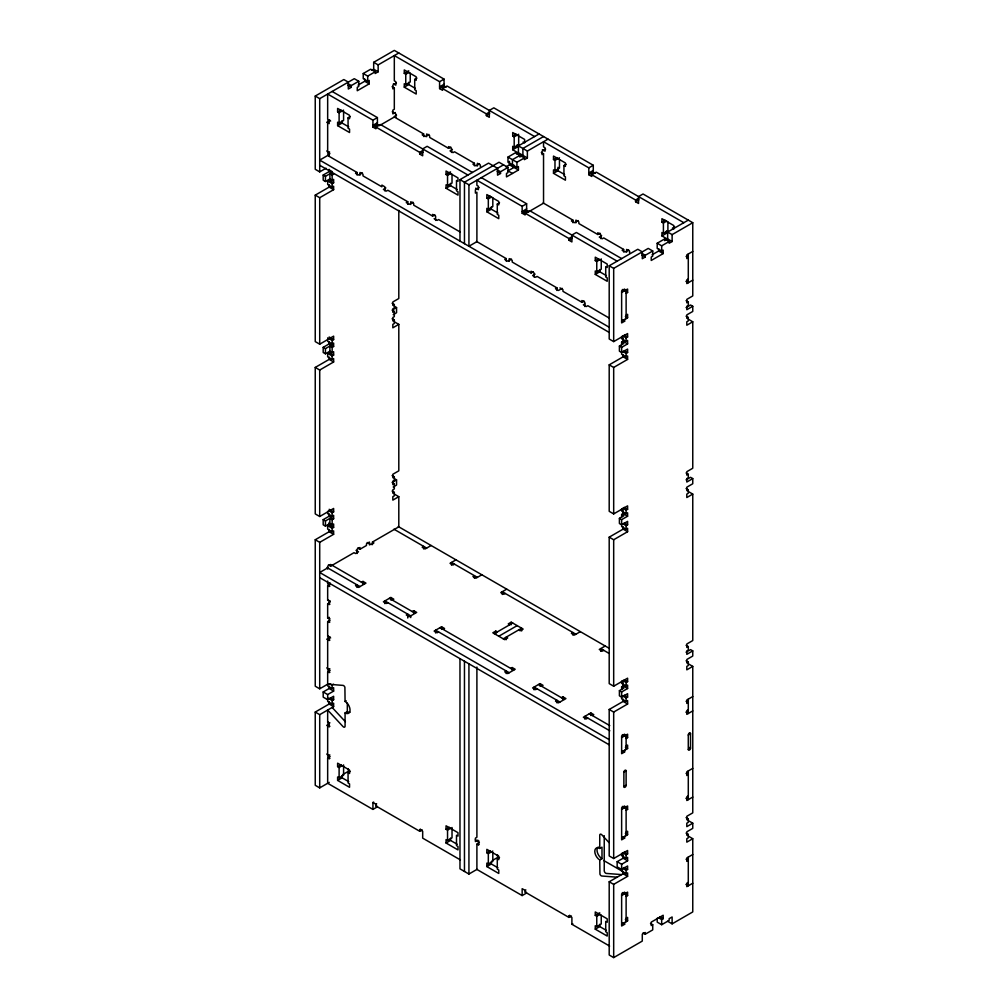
<?xml version="1.0" encoding="UTF-8"?>
<svg xmlns="http://www.w3.org/2000/svg" width="1008" height="1008" viewBox="0 0 1008 1008"><rect width="100%" height="100%" fill="white"/><g stroke="black" fill="none" stroke-linecap="round" stroke-linejoin="round"><path stroke-width="1.5" d="M542.38 149.663L545.038 151.2L545.038 147.748L543.539 146.891L543.539 141.725L588.811 167.857L588.811 174.749L591.797 176.476L591.797 174.749L635.569 200.025L635.569 201.739L638.543 203.465L638.543 196.573L643.028 193.99L692.761 222.705L692.761 295.936L686.801 299.389L686.801 302.828L688.288 301.972L688.288 305.411L686.801 306.281L686.801 309.721L692.761 306.281L692.761 311.447L686.801 314.887L686.801 318.339L688.288 317.47L688.288 320.922L686.801 321.779L686.801 325.231L692.761 321.779L692.761 468.241L686.801 471.694L686.801 475.133L688.288 474.277L688.288 477.716L686.801 478.586L686.801 482.026L692.761 478.586L692.761 483.752L686.801 487.204L686.801 490.644L688.288 489.787L688.288 493.227L686.801 494.096L686.801 497.536L692.761 494.096L692.761 640.559L686.801 643.999L686.801 647.451L688.288 646.582L688.288 650.034L686.801 650.891L686.801 654.343L692.761 650.891L692.761 656.057L686.801 659.509L686.801 662.949L688.288 662.092L688.288 665.532L686.801 666.401L686.801 669.841L692.761 666.401L692.761 812.864L686.801 816.304L686.801 819.756L688.288 818.887L688.288 822.339L686.801 823.196L686.801 826.648L692.761 823.196L692.761 828.374L686.801 831.814L686.801 835.267L688.288 834.397L688.288 837.85L686.801 838.706L686.801 842.159L692.761 838.706L692.761 911.938L672.122 923.857L667.649 921.274M326.038 168.223L319.712 171.877L315.239 169.294L315.239 96.062L343.829 79.544L348.314 82.127L348.314 89.032L351.301 87.305L351.301 85.579L358.76 81.27L358.76 86.436L357.26 87.305L357.26 90.745L369.205 83.853L369.205 80.413L367.706 81.27L363.233 78.687L363.233 73.521L370.692 69.212L375.165 71.795L375.165 73.521L378.151 71.795L378.151 64.903L373.678 62.32L373.678 69.212L378.151 71.795M373.678 62.32L394.317 50.4L444.062 79.115L444.062 86.008L439.589 88.591L439.589 81.698L394.317 55.566L394.317 80.842L395.816 81.698L395.816 85.151L393.422 83.765M315.239 96.062L319.712 98.645L354.274 78.687L358.76 81.27M378.151 64.903L398.803 52.983M371.687 70.358L373.678 69.212M363.233 73.521L367.706 76.104L375.165 71.795M358.092 85.1L364.72 81.27L369.205 83.853M343.589 111.611L343.589 120.469L339.104 123.052L337.617 122.195L337.617 125.635L349.549 132.527L349.549 129.087L348.062 128.23L348.062 117.886L349.549 118.742L349.549 115.303L337.617 108.41L337.617 111.85L340.969 109.922M410.243 73.13L410.243 81.988L405.758 84.571L404.271 83.714L404.271 87.154L416.203 94.046L416.203 90.607L414.716 89.737L414.716 79.405L416.203 80.262L416.203 76.822L404.271 69.93L404.271 73.37L408.744 70.787M337.617 111.85L339.104 112.72L343.589 110.137M404.271 73.37L405.758 74.239L409.122 72.299M329.654 119.902L327.663 121.048L327.663 153.216L329.654 152.057M396.409 83.084L392.83 85.151L392.83 88.88L394.317 88.024L394.317 109.267L392.83 110.137L392.83 113.866L395.212 112.493M348.062 117.886L350.305 116.6M414.716 79.405L416.959 78.107M337.617 125.635L342.09 123.052L348.73 126.882M404.271 87.154L408.744 84.571L415.384 88.402M372.935 120.179L377.408 117.596L377.408 124.488L372.935 127.071L372.935 120.179L327.663 94.046L327.663 119.322L330.649 121.048M439.589 81.698L444.062 79.115M372.935 125.357L377.408 122.774M439.589 86.877L444.062 84.281M329.906 153.644L327.663 154.93L329.162 155.799L329.162 152.347L326.768 150.973M372.935 127.071L375.921 128.797L375.921 127.071L380.394 124.488L467.939 175.039M396.56 115.164L394.317 116.449L395.816 117.319L395.816 113.866L392.238 111.8M439.589 88.591L442.575 90.317L442.575 88.591L447.048 86.008L534.593 136.559M380.155 125.206L394.317 117.029L423.662 133.963L423.662 136.559M323.19 175.039L329.162 171.587L333.635 174.17L332.149 175.039L329.906 173.741L325.433 176.324L323.19 175.039L323.19 180.205L325.433 181.503L329.906 178.907L332.149 180.205L333.635 179.348L333.635 182.788L332.149 183.645L327.663 181.062L327.663 184.514L332.149 187.097L333.635 186.241L333.635 189.68L319.712 197.719L315.239 195.136L315.239 341.599L319.712 344.182L333.635 336.143L333.635 339.595L332.149 340.452L327.663 337.869M327.663 181.062L329.162 180.205L333.635 182.788M315.239 195.136L329.162 187.097L333.635 189.68M357.021 175.039L357.021 172.456L355.522 173.313L358.508 175.039L362.389 172.796M423.662 133.963L422.176 134.833L425.162 136.559L428.891 134.404M375.921 127.071L419.693 152.347L423.045 150.406M442.575 88.591L486.347 113.866L489.699 111.926M419.693 152.347L419.693 154.073L423.045 152.132M486.347 113.866L486.347 115.592L489.699 113.652M426.649 136.723L426.649 133.963L429.635 135.689L429.635 137.416L448.535 148.327L450.778 147.042M385.862 187.954L383.38 189.391L386.366 191.117L387.853 190.26L407.749 201.739L407.749 204.322M452.416 149.537L450.034 150.91L453.02 152.636L454.507 151.78L474.403 163.258L474.403 165.841M452.025 174.22L452.025 183.078L447.539 185.661L446.053 184.804L446.053 188.244L457.985 195.136L457.985 191.696L456.498 190.827L456.498 180.495L457.985 181.352L457.985 177.912L446.053 171.02L446.053 174.46L450.526 171.877M523.152 142.015L524.639 142.871L524.639 139.419L512.707 132.527L512.707 135.979L516.058 134.039M446.053 174.46L447.539 175.316L450.904 173.389M512.707 135.979L514.193 136.836L518.679 134.253M407.749 201.739L406.262 202.608L409.248 204.322L412.978 202.18M474.403 163.258L472.916 164.128L475.902 165.841L479.48 163.775M518.011 152.825L512.707 149.764L512.707 146.311L514.193 147.181L518.679 144.598L518.679 135.727M459.976 241.088L459.976 179.626L488.578 163.12L497.536 168.286L497.536 175.178L500.522 173.452L500.522 171.738L507.982 167.429L499.023 162.25L464.461 182.209L464.461 243.671M518.427 145.883L527.373 151.061L527.373 157.954L518.427 152.775L518.427 145.883L539.066 133.963M446.053 188.244L450.526 185.661L457.166 189.491M512.707 149.764L517.18 147.181L517.18 144.887M507.982 167.429L507.982 172.595L506.482 173.452L506.482 176.904L518.427 170.012L518.427 166.559L516.928 167.429L507.982 162.25L507.982 157.084L515.441 152.775L524.399 157.954L524.399 159.667L527.373 157.954M543.539 136.559L522.9 148.466L522.9 155.358L520.909 156.517M516.436 153.922L518.427 152.775M459.976 179.626L468.934 184.804L503.509 164.846M527.373 151.061L548.024 139.142M505.89 166.912L509.468 164.846L509.468 161.393M507.982 157.084L516.928 162.25L524.399 157.954M479.128 187.526L475.398 189.68L475.398 193.133L476.897 192.263L476.897 241.655L468.934 246.254L468.934 184.804M545.63 149.134L542.052 151.2L542.052 154.64L543.539 153.783L543.539 203.175L527.348 212.537M410.735 204.498L410.735 201.739L413.721 203.465L413.721 205.191L432.621 216.103L434.864 214.805M492.811 197.757L492.811 206.627L488.326 209.21L486.839 208.354L486.839 211.793L498.771 218.686L498.771 215.246L497.284 214.376L497.284 204.044L498.771 204.901L498.771 201.449L486.839 194.557L486.839 198.009L490.203 196.069M559.465 159.277L559.465 168.147L554.98 170.73L553.493 169.861L553.493 173.313L565.425 180.205L565.425 176.753L563.938 175.896L563.938 165.564L565.425 166.421L565.425 162.968L553.493 156.076L553.493 159.529L556.844 157.588M486.839 198.009L488.326 198.866L491.69 196.938M553.493 159.529L554.98 160.385L559.465 157.802M497.284 204.044L499.527 202.747M563.938 165.564L566.181 164.266M486.839 211.793L491.312 209.21L497.952 213.041M553.493 173.313L557.966 170.73L564.606 174.56M522.157 206.338L526.63 203.755L526.63 210.647L522.157 213.23L522.157 206.338L476.897 180.205L476.897 185.371L478.384 186.241L478.384 189.68L475.726 188.143M588.811 167.857L593.284 165.274L593.284 172.166L588.811 174.749M522.157 211.504L526.63 208.921M588.811 173.023L593.284 170.44M522.157 213.23L525.143 214.956L525.143 213.23L529.616 210.647L617.161 261.185M591.797 174.749L596.27 172.166L683.815 222.705M372.431 544.635L372.431 542.052L398.803 526.831L398.803 496.679L392.83 500.119L392.83 496.679L394.317 495.823L394.317 492.37L392.83 493.227L392.83 489.787L394.317 488.93L394.317 483.752L392.83 484.621L392.83 481.169L394.317 480.312L394.317 476.86L392.83 477.729L392.83 474.277L398.803 470.837L398.803 324.374L392.83 327.814L392.83 324.374L394.317 323.505L394.317 320.065L392.83 320.922L392.83 317.482L394.317 316.613L394.317 311.447L392.83 312.304L392.83 308.864L394.317 308.007L394.317 304.555L392.83 305.411L392.83 301.972L398.803 298.519L398.803 210.332M328.784 510.817L332.149 512.757L333.635 511.9L333.635 508.448L319.712 516.499L315.239 513.904L315.239 367.441L319.712 370.037L333.635 361.985L333.635 358.546L332.149 359.402L327.663 356.819L327.663 353.38L332.149 355.963L333.635 355.093L333.635 351.653L332.149 352.51L329.906 351.225L325.433 353.808L323.19 352.51L323.19 347.344L329.162 343.892L333.635 346.487L333.635 343.035L332.149 343.892L327.663 341.309L327.663 339.016M323.19 347.344L325.433 348.642L329.906 346.046L332.149 347.344L333.635 346.487M393.208 314.672L396.56 312.745L396.56 307.566L392.087 310.149L394.317 311.447M327.663 353.38L329.162 352.51L333.635 355.093M315.239 367.441L329.162 359.402L333.635 361.985M506.243 261.185L506.243 258.602L504.743 259.459L507.73 261.185L511.459 259.031M572.897 222.705L572.897 220.122L571.397 220.979L574.384 222.705L578.113 220.55M525.143 213.23L568.915 238.505L572.267 236.565M635.569 200.025L638.921 198.085M568.915 238.505L568.915 240.219L572.267 238.291M635.569 201.739L638.921 199.798M509.229 261.362L509.229 258.602L512.203 260.329L512.203 262.055L531.103 272.966L533.345 271.669M575.87 222.881L575.87 220.122L578.857 221.848L578.857 223.574L597.757 234.486L599.999 233.188M535.084 274.113L532.602 275.549L535.588 277.276L537.075 276.406L556.97 287.897L556.97 290.48M601.637 235.683L599.256 237.069L602.242 238.783L603.729 237.926L623.624 249.417L623.624 252M601.247 258.892L601.247 269.224L596.761 271.807L595.274 270.95L595.274 274.403L607.207 281.295L607.207 277.843L605.72 276.986L605.72 266.641L607.207 267.511L607.207 264.058L595.274 257.166L595.274 260.618L598.626 258.678M674.617 226.876L672.374 228.161L673.861 229.018L673.861 225.578L661.928 218.686L661.928 222.125L665.28 220.198M595.274 260.618L596.761 261.475L600.125 259.535M661.928 222.125L663.415 222.995L666.779 221.054M556.97 287.897L555.484 288.754L558.47 290.48L562.199 288.326M623.624 249.417L622.138 250.274L625.124 252L628.702 249.934M667.233 238.984L661.928 235.922L661.928 232.47L663.415 233.327L667.901 230.744L667.901 221.886M622.755 335.929L626.119 337.869L627.606 337L627.606 333.56L613.683 341.599L609.197 339.016L609.197 265.784L637.799 249.266L642.285 251.849L642.285 258.741L645.259 257.027L645.259 255.301L652.73 250.992L652.73 256.158L651.231 257.027L651.231 260.467L663.176 253.575L663.176 250.135L661.676 250.992L657.203 248.409L657.203 243.243L664.663 238.934L669.136 241.517L669.136 243.243L672.122 241.517L672.122 234.625L692.761 222.705M672.122 241.517L667.649 238.934L667.649 232.042L688.288 220.122M595.274 274.403L599.747 271.807L606.388 275.638M661.928 235.922L666.401 233.327L666.401 231.034M609.197 265.784L613.683 268.367L648.245 248.409L652.73 250.992M667.649 238.934L664.663 240.66L664.663 238.934M657.203 243.243L661.676 245.826L669.136 241.517M652.063 254.822L658.69 250.992L663.176 253.575M559.957 287.897L562.943 289.624L562.943 291.337L581.843 302.249L584.086 300.964M584.829 303.975L583.342 304.844L586.316 306.558L587.815 305.701L609.16 318.024M621.634 292.484L627.606 289.044L627.606 292.496L626.119 293.353M692.761 251.42L686.801 254.873L686.801 258.602L688.288 257.746L686.057 256.448M688.288 278.989L686.801 279.859L686.801 283.588L692.761 280.136M626.119 315.176L627.606 314.32L627.606 317.759L621.634 321.212M624.62 319.486L624.62 321.212L621.634 322.925L621.634 290.77L624.62 289.044L624.62 290.77L622.377 289.472M621.634 344.761L621.634 342.178L623.133 341.309L627.606 343.892L627.606 340.452L626.119 341.309L621.634 338.726L621.634 336.433M622.755 351.439L626.119 353.367L627.606 352.51L627.606 349.07L621.634 352.51L619.403 351.212L619.403 346.046L623.876 343.463L621.634 342.178M686.057 307.566L690.53 304.983L692.761 306.281M328.57 683.689L319.712 688.804L315.239 686.221L315.239 539.759L319.712 542.342L333.635 534.303L333.635 530.851L332.149 531.72L327.663 529.124L327.663 525.685L332.149 528.268L333.635 527.411L333.635 523.958L332.149 524.828L329.906 523.53L325.433 526.113L323.19 524.828L323.19 519.649L329.162 516.209L333.635 518.792L333.635 515.34L332.149 516.209L327.663 513.626L327.663 511.321M619.403 346.046L621.634 347.344L627.606 343.892M323.19 519.649L325.433 520.947L329.906 518.364L332.149 519.649L333.635 518.792M393.208 486.99L396.56 485.05L396.56 479.884L392.087 482.467L394.317 483.752M327.663 525.685L329.162 524.828L333.635 527.411M622.755 508.234L626.119 510.174L627.606 509.317L627.606 505.865L613.683 513.904L609.197 511.321L609.197 364.858L623.133 356.819L627.606 359.402L627.606 355.963L626.119 356.819L621.634 354.236L621.634 347.344M315.239 539.759L329.162 531.72L333.635 534.303M609.197 364.858L613.683 367.441L627.606 359.402M327.663 567.895L319.712 572.494L609.197 739.633M328.419 564.883L330.649 566.181L354.035 552.674L355.522 553.543L358.508 551.817L356.026 550.381M357.764 547.936L359.995 549.234L366.471 545.504L366.471 543.778L369.457 542.052L369.457 544.925M329.906 582.687L327.663 583.985L327.663 581.011M329.906 600.781L327.663 600.352L327.663 585.698L330.158 584.262M327.663 585.698L329.906 586.139M327.663 600.352L328.419 599.924M361.494 582.259L362.981 581.402L365.967 583.115L358.508 587.425L355.522 585.698L357.021 584.842L357.021 587.425M329.906 618.584L327.663 618.156L327.663 603.792L329.906 602.507A1.588 0.92 -60 0 1 330.233 601.398M431.134 545.504L425.162 548.944L422.176 547.218L423.662 546.361L423.662 548.944M327.663 603.792L329.906 604.233M327.663 618.156L329.162 617.299M330.649 637.976L327.663 636.25L327.663 621.596L330.158 620.159M327.663 621.596L329.906 622.037M392.326 600.062L393.826 599.206L390.839 597.479L383.38 601.789L386.366 603.502L387.853 602.645M455.994 559.856L450.034 563.308L453.02 565.022L454.507 564.165M327.663 636.25L328.419 635.821M329.906 636.678L327.663 637.976L327.663 670.131L329.906 668.846M326.768 639.173L329.906 640.13M412.234 611.554L413.721 610.684L416.707 612.41L409.248 616.72L406.262 614.993L407.749 614.137L407.749 618.005M481.862 574.787L475.902 578.239L472.916 576.513L474.403 575.656L474.403 578.239M327.663 697.99L332.149 700.573L333.635 699.716L333.635 696.263L327.663 699.716L323.19 697.133L323.19 691.967L327.663 694.55L333.635 691.097L333.635 687.658L332.149 688.514L327.663 685.931L327.663 671.857L330.158 670.421M327.663 671.857L329.906 672.286M621.634 517.066L621.634 514.483L623.133 513.614L627.606 516.209L627.606 512.757L626.119 513.614L621.634 511.031L621.634 508.738M622.755 523.744L626.119 525.685L627.606 524.815L627.606 521.375L621.634 524.815L619.403 523.53L619.403 518.351L623.876 515.768L621.634 514.483M686.057 479.871L690.53 477.288L692.761 478.586M329.906 683.777L332.149 685.062L333.635 684.205M323.19 691.967L329.162 688.514L333.635 691.097M619.403 518.351L621.634 519.649L627.606 516.209M443.066 629.357L444.566 628.488L441.58 626.774L434.12 631.084L437.094 632.797L438.593 631.94M506.734 589.151L500.762 592.591L503.748 594.317L505.247 593.46M622.755 680.539L626.119 682.479L627.606 681.622L627.606 678.17L613.683 686.209L609.197 683.626L609.197 537.163L623.133 529.124L627.606 531.707L627.606 528.268L626.119 529.124L621.634 526.541L621.634 519.649M329.238 782.372L319.712 787.878L315.239 785.295L315.239 712.064L329.162 704.025L333.635 706.608L333.635 703.156L332.149 704.025L327.663 701.442L327.663 694.55M609.197 537.163L613.683 539.746L627.606 531.707M315.239 712.064L319.712 714.647L333.635 706.608M329.906 726.277L329.162 726.705L329.162 723.265L327.663 722.396L327.663 710.048L342.997 726.566A2.104 1.222 60 0 0 345.076 726.188L345.076 712.921A7.031 4.057 60 0 0 350.053 710.048A7.031 4.057 60 0 0 345.076 701.442L346.198 700.787M327.663 722.396L328.419 721.967M345.076 712.921L347.319 711.635A7.031 4.057 60 0 0 350.003 712.278M329.906 722.837L327.663 724.122L327.663 756.29L329.906 754.992M497.284 631.94L495.797 631.084L492.811 632.797L504.743 639.689L507.73 637.976L506.243 637.106L506.243 639.689M518.679 629.924L520.166 630.794L523.152 629.068L511.207 622.175L508.234 623.902L509.72 624.758M494.298 633.667L512.707 623.032M498.771 636.25L517.18 625.615M503.257 638.833L521.653 628.211L521.653 630.958M377.408 806.828L372.935 809.411L327.663 783.279L327.663 758.016L330.158 756.58M327.663 758.016L329.906 758.444M343.589 764.908L343.589 775.24L339.104 777.823L337.617 776.966L337.617 780.406L349.549 787.298L349.549 783.859L348.062 783.002L348.062 772.657L349.549 773.514L349.549 770.074L337.617 763.182L337.617 766.622L340.969 764.694M337.617 766.622L339.104 767.491L342.468 765.551M510.716 668.405L512.203 667.548L515.189 669.274L507.73 673.583L504.743 671.857L506.243 671L506.243 673.583M580.356 631.651L574.384 635.103L571.397 633.377L572.897 632.507L572.897 635.103M342.859 774.509L348.314 771.372L348.314 768.613M348.062 772.657L350.305 771.372M337.617 780.406L342.09 777.823L348.73 781.654M541.561 686.221L543.047 685.352L540.061 683.626L532.602 687.935L535.588 689.661L537.075 688.804M605.228 646.015L599.256 649.454L602.242 651.181L603.729 650.324M372.935 809.411L372.935 802.519L373.678 802.091M372.935 802.519L375.921 804.245L376.664 803.817M561.456 697.7L562.943 696.843L565.929 698.569L558.47 702.866L555.484 701.152L556.97 700.283L556.97 702.866M375.921 804.245L375.921 805.972L376.664 805.543M621.634 689.371L621.634 686.788L623.133 685.931L627.606 688.514L627.606 685.062L626.119 685.931L621.634 683.348L621.634 681.043M622.755 696.049L626.119 697.99L627.606 697.133L627.606 693.68L621.634 697.133L619.403 695.835L619.403 690.669L623.876 688.086L621.634 686.788M686.057 652.189L690.53 649.606L692.761 650.891M619.403 690.669L621.634 691.954L627.606 688.514M592.288 715.504L593.788 714.647L590.801 712.921L583.342 717.23L586.316 718.956L587.815 718.087M622.755 852.856L626.119 854.784L627.606 853.927L627.606 850.487L613.683 858.526L609.197 855.943L609.197 709.481L623.133 701.429L627.606 704.025L627.606 700.573L626.119 701.429L621.634 698.846L621.634 691.954M609.197 709.481L613.683 712.064L627.606 704.025M422.176 829.811L419.693 831.247L420.437 829.093M452.025 827.505L452.025 837.85L447.539 840.433L446.053 839.576L446.053 843.016L457.985 849.908L457.985 846.468L456.498 845.599L456.498 835.267L457.985 836.123L457.985 832.684L446.053 825.791L446.053 829.231L449.404 827.291M446.053 829.231L447.539 830.088L450.904 828.16M621.634 737.617L627.606 734.177L627.606 737.617L626.119 738.486M692.761 696.553L686.801 700.006L686.801 703.445L688.288 702.589L686.057 701.291M446.053 843.016L450.526 840.433L457.166 844.263M688.288 709.758L686.801 710.627L686.801 714.357L692.761 710.917M626.119 745.945L627.606 745.088L627.606 748.528L621.634 751.981M624.62 750.254L624.62 751.981L621.634 753.707L621.634 735.903L624.62 734.177L624.62 735.903L622.377 734.605M477.88 840.143L475.398 841.579L475.398 838.139L476.897 837.27L476.897 667.031M475.398 839.853L478.384 841.579L479.128 841.151M526.63 892.987L522.157 895.57L476.897 869.438L476.897 844.162L479.38 842.726M476.897 844.162L479.128 844.591M623.876 772.229L626.119 770.931L626.119 785.295A1.588 0.92 -60 0 1 624.998 787.235A1.588 0.92 -60 0 1 623.876 786.58L623.876 772.229A1.588 0.92 -60 0 1 624.998 770.288A1.588 0.92 -60 0 1 626.119 770.931M688.288 735.034L690.53 733.748L690.53 748.1A1.588 0.92 -60 0 1 689.409 750.04A1.588 0.92 -60 0 1 688.288 749.398L688.288 735.034A1.588 0.92 -60 0 1 689.409 733.093L690.53 733.748A1.588 0.92 -60 0 0 689.409 733.093M492.811 852.529L492.811 861.399L488.326 863.982L486.839 863.113L486.839 866.565L498.771 873.457L498.771 870.005L497.284 869.148L497.284 858.816L498.771 859.673L498.771 856.22L486.839 849.328L486.839 852.781L490.203 850.84M486.839 852.781L488.326 853.637L492.811 851.054M459.976 658.652L459.976 868.858L468.934 874.037L477.099 869.312M492.08 860.668L497.536 857.518L497.536 854.759M497.284 858.816L499.527 857.518M623.876 786.58L626.119 785.295M688.288 749.398L690.53 748.1L689.409 747.457M486.839 866.565L491.312 863.982L497.952 867.812M621.634 809.411L627.606 805.972L627.606 809.411L626.119 810.281M692.761 768.348L686.801 771.8L686.801 775.53L688.288 774.661L686.057 773.375M688.288 795.917L686.801 796.774L686.801 800.516L692.761 797.063M522.157 895.57L522.157 888.678L525.143 890.404L525.886 889.976M626.119 832.104L627.606 831.235L627.606 834.687L621.634 838.127M599.747 859.963A7.031 4.057 60 0 1 594.783 851.344A7.031 4.057 60 0 1 599.747 848.471L601.99 847.174L601.99 858.665L599.747 859.963L599.936 874.15A2.104 1.222 60 0 0 601.839 876.015L617.161 877.187M525.143 890.404L525.143 892.118L525.886 891.689M624.62 836.413L624.62 838.127L621.634 839.853L621.634 807.698L624.62 805.972L624.62 807.698L622.377 806.4M622.755 868.354L626.119 870.295L627.606 869.438L627.606 865.985L621.634 869.438L617.161 866.855L617.161 861.676L623.133 858.236L627.606 860.819L627.606 857.38L626.119 858.236L621.634 855.653L621.634 853.348M617.161 861.676L621.634 864.272L627.606 860.819M643.028 932.904L645.259 934.189L645.259 932.476L642.285 934.189L642.285 941.081L613.683 957.6L609.197 955.017L609.197 881.786L623.133 873.747L627.606 876.33L627.606 872.878L626.119 873.747L621.634 871.164L621.634 864.272M609.197 881.786L613.683 884.369L627.606 876.33M571.397 915.957L568.915 917.393L569.659 915.239M568.915 915.667L571.901 917.393L571.901 924.286L572.796 923.769M621.634 895.57L627.606 892.118L627.606 895.57L626.119 896.427M692.761 854.507L686.801 857.947L686.801 861.399L688.288 860.53L686.057 859.244M601.247 915.138L601.247 923.996L596.761 926.579L595.274 925.722L595.274 929.174L607.207 936.067L607.207 932.614L605.72 931.757L605.72 921.413L607.207 922.282L607.207 918.83L595.274 911.938L595.274 915.39L599.747 912.794M595.274 915.39L596.761 916.247L600.125 914.306M595.274 929.174L599.747 926.579L606.388 930.409M626.119 918.25L627.606 917.393L627.606 920.846L621.634 924.286M688.288 882.365L686.801 883.222L686.801 886.662L692.761 883.222M624.62 922.559L624.62 924.286L621.634 926.012L621.634 893.844L624.62 892.118L624.62 893.844L622.377 892.559M645.259 934.189L652.73 929.893L652.73 924.714L651.231 925.583L651.231 922.131L663.176 915.239L663.176 918.691L661.676 919.548L658.325 917.608M657.203 918.263L657.203 922.131L661.676 924.714L669.136 920.405L669.136 918.691L672.122 916.965L672.122 923.857M327.663 684.205L342.997 685.39A2.104 1.222 60 0 1 344.9 687.254L345.076 701.442M621.634 874.604L606.312 873.419A2.104 1.222 60 0 1 604.233 870.635L604.233 835.657M593.284 165.274L493.807 107.831L489.321 110.414L489.321 117.306L486.347 115.592M444.062 86.008L446.053 87.154M593.284 172.166L595.274 173.313M541.309 152.485L543.539 153.783M667.649 232.042L672.122 234.625M392.087 86.726L394.317 88.024M509.468 164.846L518.427 170.012M512.455 173.452L507.982 170.869L513.954 167.429L513.954 165.123M347.936 83.639L351.301 85.579M497.158 169.798L500.522 171.738M641.907 253.361L645.259 255.301M347.936 85.365L351.301 87.305M497.158 171.511L500.522 173.452M641.907 255.087L645.259 257.027M685.906 281.345L688.288 282.731L688.288 254.003M543.123 202.936L572.897 220.122M332.149 91.463L377.408 117.596M472.412 172.456L427.153 146.311L422.68 148.907L422.68 155.799L419.693 154.073M481.37 177.622L526.63 203.755M621.634 258.602L576.374 232.47L571.901 235.053L571.901 241.945L568.915 240.219M686.057 300.674L688.288 301.972M377.408 124.488L379.399 125.635M526.63 210.647L528.62 211.793M686.057 316.184L688.288 317.47M688.288 319.196L692.761 321.779M625.363 291.199L627.606 292.496M326.768 122.258L329.162 123.631L329.162 120.179M625.363 316.474L627.606 317.759M622.377 319.914L624.62 321.212M357.021 172.456L327.663 155.509L319.712 160.108L609.197 327.235M460.24 232.042L438.593 219.542L437.094 220.412L434.12 218.686M476.469 241.416L506.243 258.602M624.254 335.059L627.606 337M328.784 169.646L332.149 171.587M319.712 165.274L609.197 332.413M624.254 350.57L627.606 352.51M392.087 303.257L394.317 304.555M686.057 472.979L688.288 474.277M394.317 306.281L396.56 307.566M392.087 318.767L394.317 320.065M686.057 488.489L688.288 489.787M394.317 321.791L398.803 324.374M688.288 491.501L692.761 494.096M329.162 337L333.635 339.595M624.254 507.377L627.606 509.317M624.254 522.875L627.606 524.815M392.087 475.574L394.317 476.86M686.057 645.296L688.288 646.582M394.317 478.586L396.56 479.884M392.087 491.072L394.317 492.37M686.057 660.794L688.288 662.092M394.317 494.096L398.803 496.679M688.288 663.818L692.761 666.401M398.261 526.529L609.311 648.371M393.939 529.187L426.649 548.087M477.389 577.37L451.521 562.439L451.521 565.198M575.87 634.234L502.261 591.734L502.261 594.493M609.034 653.386L600.743 648.598L600.743 651.357M685.906 712.114L688.288 713.5L688.288 699.136M329.162 509.317L333.635 511.9M624.254 679.682L627.606 681.622M372.431 542.052L373.93 542.909L370.944 544.635L367.214 542.48M624.254 695.192L627.606 697.133M331.758 565.085L364.48 583.985M389.353 598.336L415.208 613.267M440.08 627.631L513.702 670.131M538.574 684.495L564.43 699.426M589.302 713.79L609.752 725.596M625.363 736.331L627.606 737.617M327.134 567.592L359.995 586.568M509.229 672.714L435.607 630.214L435.607 632.974M559.957 702.009L534.089 687.078L534.089 689.837M609.802 730.787L584.829 716.373L584.829 719.12M625.363 747.243L627.606 748.528M622.377 750.683L624.62 751.981M319.712 577.66L609.197 744.799M685.906 798.273L688.288 799.646L688.288 770.931M686.057 817.601L688.288 818.887M688.288 820.613L692.761 823.196M686.057 833.112L688.288 834.397M688.288 836.123L692.761 838.706M625.363 808.126L627.606 809.411M625.363 833.389L627.606 834.687M622.377 836.842L624.62 838.127M326.768 667.901L329.162 669.274L329.162 672.714M685.906 884.432L688.288 885.805L688.288 857.09M624.254 851.987L627.606 853.927M330.284 697.775L333.635 699.716M624.254 867.497L627.606 869.438M603.729 860.53L623.624 872.021M625.363 894.272L627.606 895.57M659.812 916.751L663.176 918.691M326.768 725.332L329.162 726.705M650.488 923.429L652.73 924.714M625.363 919.548L627.606 920.846M622.377 923L624.62 924.286M326.768 754.047L329.162 755.433L329.162 758.873M419.693 829.521L422.68 831.247L422.68 838.139L460.391 859.912M375.921 805.972L419.693 831.247M525.143 892.118L568.915 917.393M571.901 924.286L609.613 946.071M608.983 842.537L601.839 834.826A2.104 1.222 60 0 0 599.747 835.204L599.747 848.471M332.149 707.465L345.429 721.778M663.415 222.995L663.415 233.327M661.676 245.826L661.676 250.992M661.676 919.548L661.676 924.714M658.69 248.699L658.69 250.992M629.597 252.857L629.597 251.143L626.611 249.417L626.611 252.176M626.119 289.901L626.119 318.629M626.119 337.869L626.119 341.309M626.119 353.367L626.119 356.819M626.119 510.174L626.119 513.614M626.119 525.685L626.119 529.124M626.119 682.479L626.119 685.931M626.119 697.99L626.119 701.429M626.119 735.034L626.119 749.398M626.119 806.828L626.119 835.544M626.119 854.784L626.119 858.236M626.119 870.295L626.119 873.747M626.119 892.987L626.119 921.703M623.133 337.869L623.133 341.309M623.133 354.526L623.133 356.819M623.133 510.174L623.133 513.614M623.133 526.831L623.133 529.124M623.133 682.479L623.133 685.931M623.133 699.136L623.133 701.429M623.133 854.784L623.133 858.236M623.133 871.441L623.133 873.747M613.683 268.367L613.683 341.599M613.683 367.441L613.683 513.904M613.683 539.746L613.683 686.209M613.683 712.064L613.683 858.526M613.683 884.369L613.683 957.6M600.743 238.619L600.743 234.486L597.757 232.76L597.757 234.486M599.747 269.514L599.747 271.807M599.747 924.286L599.747 926.579M596.761 261.475L596.761 271.807M596.761 916.247L596.761 926.579M590.801 712.921L590.801 715.504M584.829 306.558L584.829 302.249L581.843 300.535L581.843 302.249M562.943 696.843L562.943 699.426M557.966 167.278L557.966 170.73M554.98 160.385L554.98 170.73M540.061 683.626L540.061 686.221M534.089 277.099L534.089 272.966L531.103 271.24L531.103 272.966M519.914 157.084L519.914 155.358L512.455 159.667L512.455 164.846M516.928 162.25L516.928 167.429M514.193 136.836L514.193 147.181M512.203 667.548L512.203 670.131M511.207 622.175L511.207 624.758M495.797 631.084L495.797 633.667M491.312 206.917L491.312 209.21M491.312 861.689L491.312 863.982M488.326 198.866L488.326 209.21M488.326 853.637L488.326 863.982M480.375 166.711L480.375 164.984L477.389 163.258L477.389 166.018M478.384 841.579L478.384 845.032M468.934 663.818L468.934 874.037M464.461 661.235L464.461 871.441M451.521 152.46L451.521 148.327L448.535 146.601L448.535 148.327M450.526 183.368L450.526 185.661M450.526 838.139L450.526 840.433M447.539 175.316L447.539 185.661M447.539 830.088L447.539 840.433M441.58 626.774L441.58 629.357M435.607 220.412L435.607 216.103L432.621 214.376L432.621 216.103M413.721 610.684L413.721 613.267M410.735 617.576L410.735 615.863L384.867 600.919L384.867 603.679M408.744 82.278L408.744 84.571M405.758 74.239L405.758 84.571M390.839 597.479L390.839 600.062M384.867 190.94L384.867 186.808L381.881 185.081L381.881 186.808L362.981 175.896L362.981 174.17L359.995 172.456L359.995 175.203M367.706 76.104L367.706 81.27M364.72 78.977L364.72 81.27M362.981 581.402L362.981 583.985M359.995 549.234L359.995 547.508L357.021 549.234L357.021 553.543M347.319 703.206L347.319 711.635M342.09 120.758L342.09 123.052M342.09 775.53L342.09 777.823M339.104 112.72L339.104 123.052M339.104 767.491L339.104 777.823M332.149 175.039L332.149 180.205M332.149 183.645L332.149 187.097M332.149 340.452L332.149 343.892M332.149 347.344L332.149 352.51M332.149 355.963L332.149 359.402M332.149 512.757L332.149 516.209M332.149 519.649L332.149 524.828M332.149 528.268L332.149 531.72M332.149 685.062L332.149 688.514M332.149 700.573L332.149 704.025M330.649 566.181L330.649 564.455L327.663 566.181L327.663 569.142M329.906 173.741L329.906 178.907M329.906 346.046L329.906 351.225M329.906 518.364L329.906 523.53M329.162 169.294L329.162 171.587M329.162 184.804L329.162 187.097M329.162 341.599L329.162 343.892M329.162 357.109L329.162 359.402M329.162 513.904L329.162 516.209M329.162 522.522L329.162 524.828M329.162 529.414L329.162 531.72M329.162 583.115L329.162 586.568M329.162 601.209L329.162 604.661M329.162 619.013L329.162 622.465M329.162 637.106L329.162 640.559M329.162 686.221L329.162 688.514M329.162 701.719L329.162 704.025M325.433 176.324L325.433 181.503M325.433 348.642L325.433 353.808M325.433 520.947L325.433 526.113M319.712 98.645L319.712 171.877M319.712 197.719L319.712 344.182M319.712 370.037L319.712 516.499M319.712 542.342L319.712 688.804M319.712 714.647L319.712 787.878M601.99 858.665A7.031 4.057 60 0 1 597.467 852.692A7.031 4.057 60 0 1 598.235 846.997"/></g></svg>
